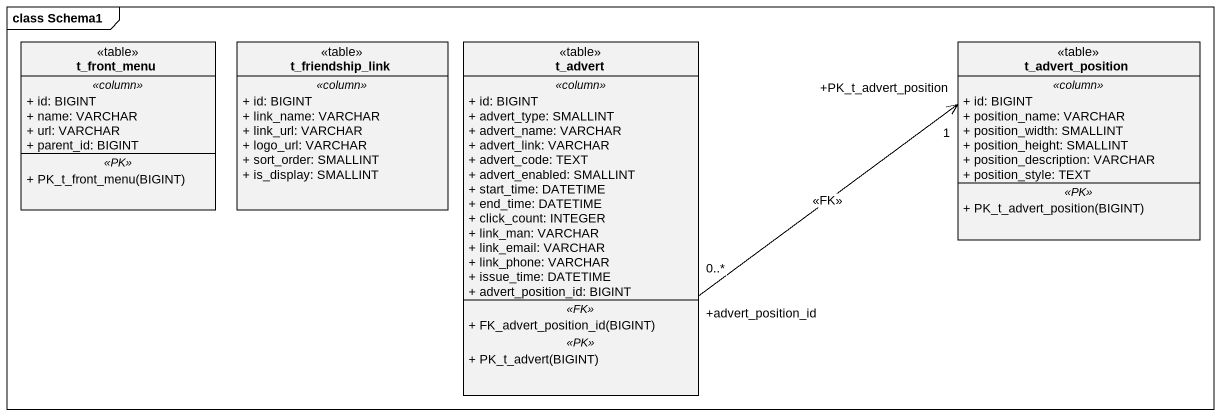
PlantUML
@startuml
mainframe class Schema1
hide circle
hide empty members
skinparam classAttributeIconSize 0
class t_front_menu <<table>> {
  .. <<column>> ..
  + id: BIGINT
  + name: VARCHAR
  + url: VARCHAR
  + parent_id: BIGINT
  .. <<PK>> ..
  + PK_t_front_menu(BIGINT)
}
class t_friendship_link <<table>> {
  .. <<column>> ..
  + id: BIGINT
  + link_name: VARCHAR
  + link_url: VARCHAR
  + logo_url: VARCHAR
  + sort_order: SMALLINT
  + is_display: SMALLINT
}
class t_advert <<table>> {
  .. <<column>> ..
  + id: BIGINT
  + advert_type: SMALLINT
  + advert_name: VARCHAR
  + advert_link: VARCHAR
  + advert_code: TEXT
  + advert_enabled: SMALLINT
  + start_time: DATETIME
  + end_time: DATETIME
  + click_count: INTEGER
  + link_man: VARCHAR
  + link_email: VARCHAR
  + link_phone: VARCHAR
  + issue_time: DATETIME
  + advert_position_id: BIGINT
  .. <<FK>> ..
  + FK_advert_position_id(BIGINT)
  .. <<PK>> ..
  + PK_t_advert(BIGINT)
}
class t_advert_position <<table>> {
  .. <<column>> ..
  + id: BIGINT
  + position_name: VARCHAR
  + position_width: SMALLINT
  + position_height: SMALLINT
  + position_description: VARCHAR
  + position_style: TEXT
  .. <<PK>> ..
  + PK_t_advert_position(BIGINT)
}
t_advert "+advert_position_id\n0..*" -right-> "+PK_t_advert_position\n1" t_advert_position : <<FK>>
@enduml
